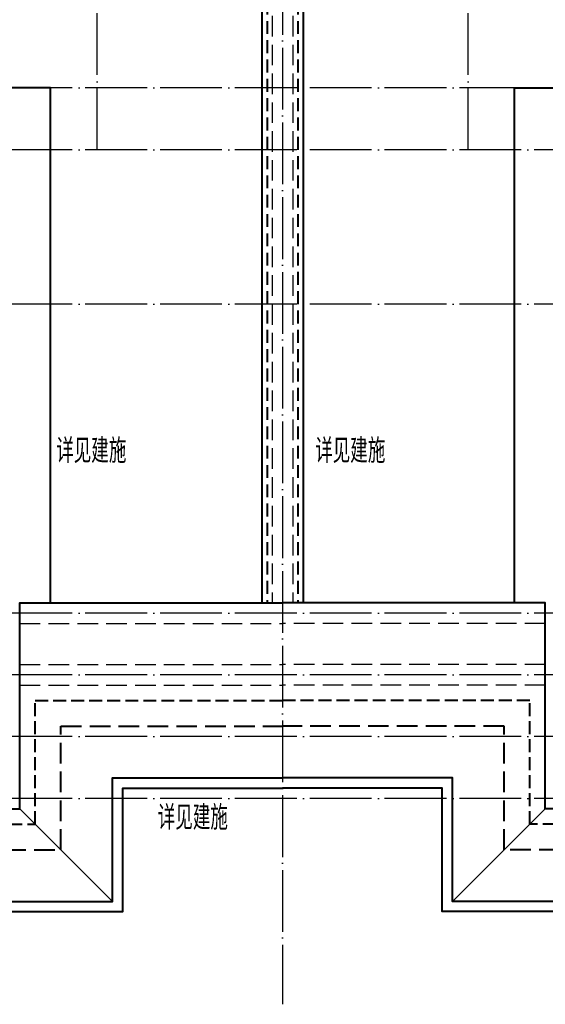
# Model space of a CAD drawing. Extents: x -518115 to 790560, y -210384 to 1628073.
# Drawn here: x 443067 to 448167, y 207407 to 216970 of the extents above; entities that cross this region are included whole.
import ezdxf

# ---------------------------------------------------------------- set-up
doc = ezdxf.new("R2010")
doc.units = 0
doc.header["$LTSCALE"] = 1000
doc.header["$MEASUREMENT"] = 0
for name, pattern in [('#P_--_20B1_001_t3$0$DASH', [0.35, 0.25, -0.1]), ('__DASH', [0.35, 0.25, -0.1]), ('DASH', [0.35, 0.25, -0.1]), ('DOTE', [2.42, 2, -0.2, 0.02, -0.2]), ('HIDDEN', [0.375, 0.25, -0.125])]:
    doc.linetypes.add(name, pattern=pattern)
for name, color, linetype, lineweight in [('DOTE', 19, 'DOTE', 9), ('平面-排水沟', 86, 'Continuous', 15), ('平面-看线', 45, 'Continuous', 15)]:
    doc.layers.add(name, color=color, linetype=linetype, lineweight=lineweight)
for name, color, linetype in [('PUB_TEXT', 4, 'Continuous'), ('ROOF', 183, 'Continuous'), ('看线', 251, 'Continuous')]:
    doc.layers.add(name, color=color, linetype=linetype)
doc.styles.add('_TCH_AXIS', font='COMPLEX', dxfattribs={"bigfont": 'GBCBIG'})

# ---------------------------------------------------------------- blocks, each defined once
blk = doc.blocks.new('GDGDGDSDA')
at = {"layer": 'DOTE', "linetype": 'DOTE', "ltscale": 0.3}
for p, q in [((442534.8, 367858.3), (442534.8, 376108.3)), ((444334.8, 376108.3), (444334.8, 359558.3)), ((446134.8, 367858.3), (446134.8, 376108.3)), ((471334.8, 368458.3), (417334.8, 368458.3)), ((471334.8, 367858.3), (417334.8, 367858.3)), ((471334.8, 366358.3), (417334.8, 366358.3)), ((471334.8, 363358.3), (417334.8, 363358.3)), ((471334.8, 362758.3), (417334.8, 362758.3)), ((471334.8, 362158.3), (417334.8, 362158.3)), ((471334.8, 361558.3), (417334.8, 361558.3))]:
    blk.add_line(p, q, dxfattribs=at)

msp = doc.modelspace()

# ---------------------------------------------------------------- linework, layer by layer
at = {"layer": 'ROOF', "ltscale": 0.8}
for points in [[(443366.6, 211307), (443366.6, 216307), (441516.6, 216307), (441516.6, 219107), (438016.6, 219107), (438016.6, 220907), (435916.6, 220907), (435916.6, 222557), (430316.6, 222557), (430316.6, 220907), (428216.6, 220907), (428216.6, 219107), (424716.6, 219107), (424716.6, 216807), (424016.6, 216807)], [(447866.6, 211307), (447866.6, 216307), (449716.6, 216307), (449716.6, 219107), (453216.6, 219107), (453216.6, 220907), (455316.6, 220907), (455316.6, 222557), (460916.6, 222557), (460916.6, 220907), (463016.6, 220907), (463016.6, 219107), (466516.6, 219107), (466516.6, 216807), (467216.6, 216807)], [(424016.6, 216807), (422166.6, 216807), (422166.6, 212307), (422166.6, 212307), (422166.6, 208307), (444066.6, 208307), (444066.6, 209507), (445616.6, 209507)], [(467216.6, 216807), (469066.6, 216807), (469066.6, 212307), (469066.6, 212307), (469066.6, 208307), (447166.6, 208307), (447166.6, 209507), (445616.6, 209507)], [(425216.6, 216707), (422266.6, 216707), (422266.6, 208407), (443966.6, 208407), (443966.6, 209607), (445616.6, 209607)], [(466016.6, 216707), (468966.6, 216707), (468966.6, 208407), (447266.6, 208407), (447266.6, 209607), (445616.6, 209607)], [(424016.6, 209307), (443066.6, 209307), (443066.6, 211307), (443366.6, 211307)], [(443366.6, 211307), (445616.6, 211307)], [(447866.6, 211307), (445616.6, 211307)], [(467216.6, 209307), (448166.6, 209307), (448166.6, 211307), (447866.6, 211307)]]:
    msp.add_lwpolyline(points, dxfattribs=at)
at = {"layer": 'ROOF', "linetype": '__DASH', "ltscale": 0.8}
for points in [[(425216.6, 216207), (422766.6, 216207), (422766.6, 208907), (443466.6, 208907), (443466.6, 210107), (445616.6, 210107)], [(466016.6, 216207), (468466.6, 216207), (468466.6, 208907), (447766.6, 208907), (447766.6, 210107), (445616.6, 210107)]]:
    msp.add_lwpolyline(points, dxfattribs=at)
at = {"layer": '平面-排水沟'}
for p, q in [((443066.6, 209307), (443966.6, 208407)), ((448166.6, 209307), (447266.6, 208407))]:
    msp.add_line(p, q, dxfattribs=at)
at = {"layer": '平面-看线', "linetype": 'DASH', "ltscale": 0.8}
for p, q in [((443066.6, 211107), (445616.6, 211107)), ((448166.6, 211107), (445616.6, 211107)), ((443066.6, 210707), (445616.6, 210707)), ((448166.6, 210707), (445616.6, 210707)), ((443066.6, 210507), (445616.6, 210507)), ((448166.6, 210507), (445616.6, 210507))]:
    msp.add_line(p, q, dxfattribs=at)
for points in [[(445616.6, 218407), (445516.6, 218407), (445516.6, 211307)], [(445616.6, 218407), (445716.6, 218407), (445716.6, 211307)]]:
    msp.add_lwpolyline(points, dxfattribs=at)
at = {"layer": '看线', "color": 201}
for points in [[(445616.6, 218507), (445416.6, 218507), (445416.6, 211307)], [(445616.6, 218507), (445816.6, 218507), (445816.6, 211307)]]:
    msp.add_lwpolyline(points, dxfattribs=at)
at = {"layer": '看线', "color": 201, "linetype": 'HIDDEN', "ltscale": 0.5}
for points in [[(445616.6, 218457), (445466.6, 218457), (445466.6, 211307)], [(445616.6, 218457), (445766.6, 218457), (445766.6, 211307)]]:
    msp.add_lwpolyline(points, dxfattribs=at)
at = {"layer": '看线', "color": 202, "linetype": '#P_--_20B1_001_t3$0$DASH', "ltscale": 0.5}
for points in [[(424016.6, 211457), (423016.6, 211457), (423016.6, 209157), (443216.6, 209157), (443216.6, 210357), (445616.6, 210357)], [(467216.6, 211457), (468216.6, 211457), (468216.6, 209157), (448016.6, 209157), (448016.6, 210357), (445616.6, 210357)]]:
    msp.add_lwpolyline(points, dxfattribs=at)

# ---------------------------------------------------------------- block references
msp.add_blockref('GDGDGDSDA', (1281.8, -152151.3))

# ---------------------------------------------------------------- texts
at = {"layer": 'PUB_TEXT', "style": '_TCH_AXIS'}
for p in [(443420.6, 212664.6), (445933.6, 212664.6), (444406.2, 209101.7)]:
    msp.add_text('详见建施', height=236.31, dxfattribs=at).set_placement(p)

doc.saveas('drawing.dxf')
